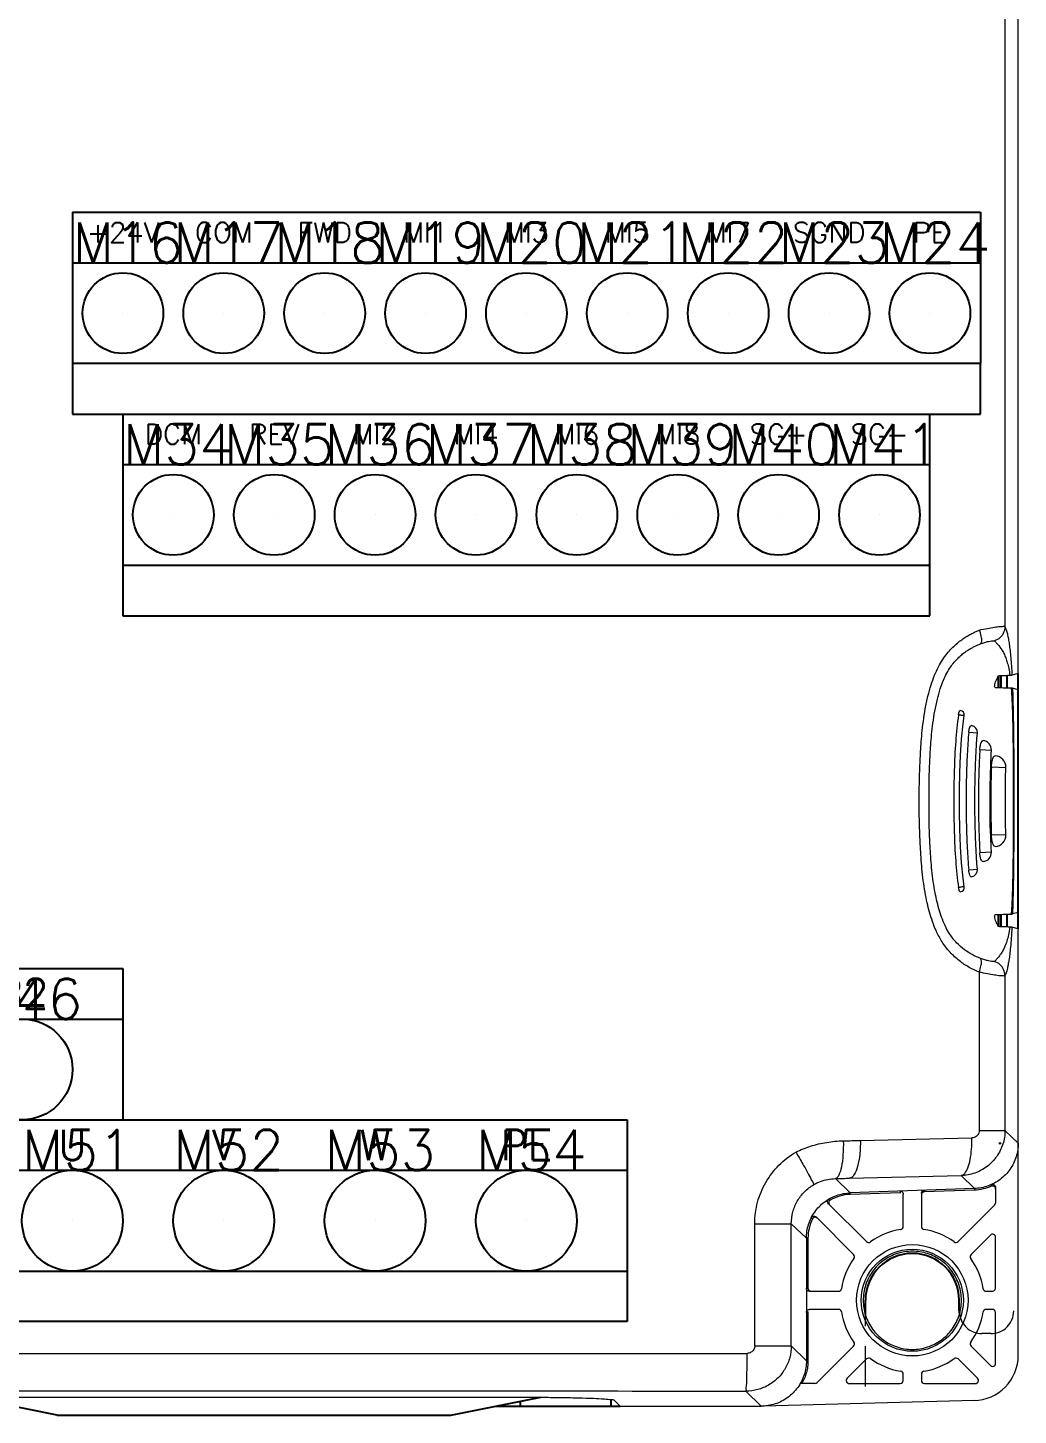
# Model space of a CAD drawing. Extents: x 0 to 142, y -50 to 188.
# Drawn here: x 50.3 to 99.4, y 0.4 to 69.2 of the extents above; entities that cross this region are included whole.
import ezdxf

# ---------------------------------------------------------------- set-up
doc = ezdxf.new("R2010")
doc.units = 0
doc.header["$LTSCALE"] = 4
doc.linetypes.add('DASHED', pattern=[0.75, 0.5, -0.25])
doc.layers.get('0').update_dxf_attribs({"linetype": 'CONTINUOUS'})
for name, color, linetype in [('3308116800_BOTTOM_PLATE_A__BL21', 7, 'CONTINUOUS'), ('3308544900_BODY_A_C_new_vi_BL17', 7, 'CONTINUOUS'), ('XXXDEL3240900700_RUBBER34_new_vi_BL150', 7, 'CONTINUOUS')]:
    doc.layers.add(name, color=color, linetype=linetype)
doc.styles.get("Standard").update_dxf_attribs({"font": 'romans.shx'})

# ---------------------------------------------------------------- blocks, each defined once
blk = doc.blocks.new('3240900700_RUBBER34_NEW_VI_BL15', base_point=(171.646, 493.221))
at = {"layer": 'XXXDEL3240900700_RUBBER34_new_vi_BL150', "color": 7, "linetype": 'Continuous'}
for p, q in [((158.656, 492.624), (152.688, 493.818)), ((184.656, 492.624), (190.604, 493.814)), ((158.656, 492.624), (184.656, 492.624))]:
    blk.add_line(p, q, dxfattribs=at)
blk = doc.blocks.new('3308544900_BODY_A_C_NEW_VI_BL17', base_point=(157.156, 557.324))
at = {"layer": '3308544900_BODY_A_C_new_vi_BL17', "color": 7, "linetype": 'Continuous'}
for p, q in [((220.856, 540.721), (220.856, 541.477)), ((220.884, 540.721), (220.884, 541.528)), ((221.036, 540.709), (221.036, 541.528)), ((221.409, 541.548), (221.409, 540.688)), ((222.156, 524.789), (222.156, 541.659)), ((220.856, 524.971), (220.856, 525.728)), ((220.884, 524.921), (220.884, 525.728)), ((221.036, 524.921), (221.036, 525.74)), ((221.409, 525.76), (221.409, 524.9)), ((220.884, 510.61), (221.036, 510.61)), ((189.264, 493.224), (189.264, 493.546)), ((195.264, 493.224), (195.264, 493.662)), ((187.656, 493.224), (195.852, 493.224))]:
    blk.add_line(p, q, dxfattribs=at)
blk = doc.blocks.new('3308116800_BOTTOM_PLATE_A__BL21', base_point=(157.156, 618.224))
at = {"layer": '3308116800_BOTTOM_PLATE_A__BL21', "color": 7, "linetype": 'Continuous'}
for p, q in [((212.056, 499.288), (212.056, 500.224)), ((218.256, 499.524), (218.256, 500.224))]:
    blk.add_line(p, q, dxfattribs=at)
for centre, radius, start, end in [((215.156, 500.224), 3.1, 0, 180), ((219.756, 499.524), 1.5, 180, 186.92179)]:
    blk.add_arc(centre, radius, start, end, dxfattribs=at)

msp = doc.modelspace()

# ---------------------------------------------------------------- linework, layer by layer
at = {"color": 7, "linetype": 'Continuous', "lineweight": 0}
for p, q in [((98.718, 97.556), (98.718, 39.463)), ((99.375, 37.13), (99.375, 96.461)), ((99.375, 37.13), (99.062, 37.052)), ((99.373, 36.328), (99.09, 36.399)), ((99.373, 36.328), (99.373, 25.28)), ((96.517, 35.303), (96.513, 35.304)), ((97.059, 34.553), (97.054, 34.554)), ((96.924, 34.227), (97.352, 34.186)), ((97.636, 33.803), (97.629, 33.804)), ((97.472, 33.361), (98.045, 33.331)), ((98.231, 33.054), (98.226, 33.054)), ((98.046, 32.498), (98.762, 32.47)), ((97.982, 30.804), (97.982, 31)), ((97.982, 30.657), (97.982, 30.804)), ((98.762, 29.138), (98.046, 29.11)), ((98.045, 28.277), (97.472, 28.246)), ((97.352, 27.422), (96.924, 27.381)), ((99.373, 25.28), (99.09, 25.209)), ((99.375, 24.478), (99.062, 24.556)), ((99.375, 13.842), (99.375, 24.478)), ((97.443, 22.325), (97.443, 14.477)), ((98.718, 22.145), (98.718, 14.477)), ((97.443, 14.477), (98.718, 14.477)), ((98.718, 14.477), (99.375, 13.842)), ((91.549, 13.978), (97.077, 14.106)), ((99.375, 3.33), (99.375, 13.845)), ((91.045, 11.38), (90.311, 12.088)), ((91.015, 12.106), (96.543, 12.234)), ((96.543, 12.234), (97.205, 11.595)), ((98.039, 11.788), (98.039, 11.709)), ((90.005, 11.078), (90.061, 11.024)), ((97.205, 11.595), (91.045, 11.38)), ((91.046, 11.38), (91.049, 11.301)), ((93.52, 11.388), (91.049, 11.301)), ((93.52, 11.466), (93.52, 11.388)), ((93.675, 9.718), (93.675, 11.316)), ((94.575, 11.358), (94.575, 9.718)), ((97.203, 11.516), (94.72, 11.429)), ((94.72, 11.508), (94.72, 11.429)), ((97.203, 11.595), (97.203, 11.516)), ((98.25, 11.65), (98.25, 10.878)), ((89.971, 10.845), (91.853, 8.963)), ((96.397, 8.963), (98.206, 10.771)), ((86.318, 9.853), (88.129, 9.853)), ((86.318, 3.799), (86.318, 9.853)), ((88.875, 9.133), (88.129, 9.853)), ((88.129, 3.799), (88.129, 9.853)), ((89.119, 10.146), (89.175, 10.087)), ((91.216, 8.326), (89.357, 10.185)), ((88.875, 9.133), (88.875, 3.053)), ((88.954, 9.131), (88.875, 9.131)), ((88.954, 9.131), (88.954, 6.654)), ((97.994, 9.287), (97.034, 8.326)), ((98.25, 6.654), (98.25, 9.18)), ((88.875, 6.654), (88.954, 6.654)), ((89.025, 6.504), (90.461, 6.504)), ((97.789, 6.504), (98.1, 6.504)), ((90.461, 5.604), (89.025, 5.604)), ((98.1, 5.604), (97.789, 5.604)), ((88.875, 5.454), (88.954, 5.454)), ((88.954, 5.454), (88.954, 3.054)), ((98.25, 2.928), (98.25, 5.454)), ((86.318, 3.799), (88.129, 3.799)), ((88.875, 3.053), (88.129, 3.799)), ((89.408, 1.973), (91.216, 3.782)), ((97.034, 3.782), (97.994, 2.821)), ((29.395, 3.421), (85.942, 3.424)), ((88.954, 3.054), (88.875, 3.054)), ((91.853, 3.145), (90.892, 2.185)), ((97.358, 2.185), (96.397, 3.145)), ((93.675, 2.079), (93.675, 2.39)), ((94.575, 2.39), (94.575, 2.079)), ((86.626, 0.804), (85.88, 1.55)), ((89.301, 1.929), (88.573, 1.929)), ((90.999, 1.929), (93.525, 1.929)), ((94.725, 1.929), (97.251, 1.929)), ((26.392, 1.249), (74.858, 1.249)), ((79.649, 0.804), (79.355, 1.098)), ((79.649, 0.804), (86.626, 0.804)), ((97.184, 1.081), (86.742, 0.807))]:
    msp.add_line(p, q, dxfattribs=at)
for p, q in [((52.5, 60), (97.5, 60)), ((52.5, 60), (52.5, 50)), ((97.5, 60), (97.5, 52.5)), ((52.5, 57.5), (97.5, 57.5)), ((97.5, 52.5), (52.5, 52.5)), ((97.5, 50), (97.5, 52.5)), ((52.5, 50), (97.5, 50)), ((55, 50), (55, 40)), ((95, 40), (95, 50)), ((55, 47.5), (95, 47.5)), ((55, 42.5), (95, 42.5)), ((55, 40), (95, 40)), ((15, 22.5), (55, 22.5)), ((55, 22.5), (55, 15)), ((15, 20), (55, 20)), ((15, 15), (55, 15)), ((55, 15), (80, 15)), ((80, 15), (80, 12.5)), ((15, 12.5), (80, 12.5)), ((80, 12.5), (80, 5)), ((17.5, 7.5), (80, 7.5)), ((80, 5), (17.5, 5))]:
    msp.add_line(p, q)
at = {"color": 7, "linetype": 'DASHED', "lineweight": 0}
for p, q in [((91.8, 1.779), (91.8, 6.054)), ((96.45, 5.529), (96.45, 6.054)), ((98.025, 4.404), (97.575, 4.404))]:
    msp.add_line(p, q, dxfattribs=at)
at = {"color": 7, "linetype": 'Continuous', "lineweight": 0}
for points in [[(96.471, 30.804), (96.471, 31.346), (96.487, 32.225), (96.521, 33.072), (96.569, 33.877), (96.645, 34.642), (96.699, 35.049)], [(97.226, 30.804), (97.226, 31.2), (97.234, 31.922), (97.257, 32.618), (97.287, 33.286), (97.328, 33.917), (97.352, 34.186)], [(97.982, 31), (97.983, 31.54), (97.993, 32.078), (98.012, 32.618), (98.036, 33.155), (98.045, 33.331)], [(98.737, 30.804), (98.737, 31.186), (98.738, 31.575), (98.746, 31.982), (98.76, 32.406), (98.762, 32.47)], [(96.699, 26.559), (96.642, 26.987), (96.568, 27.753), (96.52, 28.56), (96.486, 29.408), (96.471, 30.288), (96.471, 30.804)], [(97.352, 27.422), (97.326, 27.714), (97.286, 28.346), (97.256, 29.015), (97.233, 29.712), (97.226, 30.435), (97.226, 30.804)], [(98.045, 28.277), (98.034, 28.499), (98.01, 29.046), (97.992, 29.589), (97.982, 30.124), (97.982, 30.657)], [(98.762, 29.138), (98.759, 29.231), (98.745, 29.655), (98.738, 30.062), (98.737, 30.45), (98.737, 30.804)]]:
    msp.add_lwpolyline(points, dxfattribs=at)
for centre, radius in [((55, 55), 2), ((60, 55), 2), ((65, 55), 2), ((70, 55), 2), ((75, 55), 2), ((80, 55), 2), ((85, 55), 2), ((90, 55), 2), ((95, 55), 2), ((57.5, 45), 2), ((62.5, 45), 2), ((67.5, 45), 2), ((72.5, 45), 2), ((77.5, 45), 2), ((82.5, 45), 2), ((87.5, 45), 2), ((92.5, 45), 2), ((50, 17.5), 2.5), ((52.5, 10), 2.5), ((60, 10), 2.5), ((67.5, 10), 2.5), ((75, 10), 2.5)]:
    msp.add_circle(centre, radius)
for radius in [2.761, 2.53]:
    msp.add_circle((94.125, 6.054), radius, dxfattribs=at)
for centre, radius, start, end in [((96.477, 35.082), 0.225, 351.51448, 79.44195), ((97.016, 34.218), 0.338, 354.57177, 82.46928), ((97.596, 33.355), 0.45, 356.91891, 84.7799), ((98.2, 32.492), 0.562, 357.80354, 86.75281), ((98.2, 29.116), 0.562, 273.43602, 2.19785), ((97.596, 28.253), 0.45, 275.68576, 3.07445), ((97.016, 27.39), 0.338, 277.96645, 5.42579), ((96.477, 26.526), 0.225, 280.88528, 8.49111), ((91.125, 9.131), 2.171, 92, 119.34743), ((98.1, 10.878), 0.15, 315, 0), ((91.125, 9.131), 2.171, 153.89356, 180), ((93.525, 9.718), 0.15, 279.30072, 0), ((94.725, 9.718), 0.15, 180, 260.69928), ((91.959, 9.069), 0.15, 225, 305.69926), ((94.125, 6.054), 3.562, 99.30072, 125.69926), ((94.125, 6.054), 3.562, 54.30074, 80.69928), ((96.291, 9.069), 0.15, 234.30074, 315), ((98.1, 9.18), 0.15, 0, 135), ((91.11, 8.22), 0.15, 324.30074, 45), ((97.14, 8.22), 0.15, 135, 215.69926), ((94.125, 6.054), 3.562, 144.30074, 170.69928), ((94.125, 6.054), 3.562, 9.30072, 35.69926), ((90.461, 6.654), 0.15, 270, 350.69928), ((97.789, 6.654), 0.15, 189.30072, 270), ((98.1, 6.654), 0.15, 270, 0), ((90.461, 5.454), 0.15, 9.30072, 90), ((97.789, 5.454), 0.15, 90, 170.69928), ((98.1, 5.454), 0.15, 0, 90), ((94.125, 6.054), 3.562, 189.30072, 215.69926), ((94.125, 6.054), 3.562, 324.30074, 350.69928), ((91.11, 3.888), 0.15, 315, 35.69926), ((97.14, 3.888), 0.15, 144.30074, 225), ((91.959, 3.039), 0.15, 54.30074, 135), ((94.125, 6.054), 3.562, 234.30074, 260.69928), ((94.125, 6.054), 3.562, 279.30072, 305.69926), ((96.291, 3.039), 0.15, 45, 125.69926), ((97.125, 3.33), 2.25, 271.5, 0), ((98.1, 2.928), 0.15, 225, 0), ((90.999, 2.079), 0.15, 135, 270), ((93.525, 2.079), 0.15, 270, 0), ((93.525, 2.39), 0.15, 0, 80.69928), ((94.725, 2.39), 0.15, 99.30072, 180), ((94.725, 2.079), 0.15, 180, 270), ((97.251, 2.079), 0.15, 270, 45), ((89.301, 2.079), 0.15, 270, 315)]:
    msp.add_arc(centre, radius, start, end, dxfattribs=at)
at = {"color": 7, "linetype": 'DASHED', "lineweight": 0}
for centre, radius, start, end in [((94.125, 6.054), 2.325, 0, 180), ((97.575, 5.529), 1.125, 180, 270), ((98.025, 5.529), 1.125, 270, 0)]:
    msp.add_arc(centre, radius, start, end, dxfattribs=at)
at = {"color": 7, "linetype": 'Continuous', "lineweight": 0}
for points, start_tangent, end_tangent in [([(94.472, 30.804), (94.471, 31.179), (94.473, 31.537), (94.479, 31.896), (94.49, 32.274), (94.508, 32.689), (94.53, 33.141), (94.559, 33.631), (94.604, 34.167), (94.672, 34.758), (94.77, 35.389), (94.901, 36.01), (95.054, 36.565), (95.227, 37.045), (95.42, 37.464), (95.632, 37.824), (95.855, 38.129), (96.082, 38.383), (96.306, 38.595), (96.524, 38.771), (96.733, 38.917), (96.931, 39.038), (97.117, 39.137), (97.288, 39.217), (97.443, 39.283)], (0.000027, 1), (0.927326, 0.374255)), ([(97.443, 39.283), (97.851, 39.371), (98.201, 39.43), (98.471, 39.463), (98.647, 39.474), (98.718, 39.463)], (0.971782, 0.23588), (0.581186, -0.813771)), ([(97.443, 39.283), (97.529, 38.983), (97.552, 38.74), (97.507, 38.603)], (0.340704, -0.94017), (-0.716392, -0.697698)), ([(98.718, 39.463), (98.652, 39.159), (98.468, 38.908), (98.198, 38.752)], (-0.002885, -0.999996), (-0.951388, -0.307994)), ([(98.718, 39.463), (98.779, 39.297), (98.835, 39.094), (98.885, 38.854), (98.929, 38.58), (98.968, 38.272), (99.003, 37.922), (99.035, 37.514), (99.062, 37.052)], (0.397405, -0.917644), (0.051408, -0.998678)), ([(94.953, 30.804), (94.953, 31.18), (94.954, 31.53), (94.96, 31.88), (94.971, 32.25), (94.989, 32.659), (95.01, 33.107), (95.039, 33.586), (95.082, 34.103), (95.148, 34.671), (95.243, 35.273), (95.367, 35.856), (95.51, 36.367), (95.667, 36.795), (95.837, 37.154), (96.018, 37.451), (96.205, 37.696), (96.392, 37.898), (96.577, 38.066), (96.755, 38.203), (96.925, 38.317), (97.085, 38.41), (97.236, 38.486), (97.377, 38.55), (97.507, 38.603)], (0.000018, 1), (0.932011, 0.362429)), ([(97.507, 38.603), (97.718, 38.675), (97.903, 38.725), (98.05, 38.752), (98.15, 38.761), (98.198, 38.752)], (0.931984, 0.362499), (0.744879, -0.6672)), ([(98.198, 38.752), (98.318, 38.626), (98.44, 38.479), (98.558, 38.312), (98.662, 38.122), (98.753, 37.906), (98.833, 37.663), (98.903, 37.381), (98.961, 37.047)], (0.746679, -0.665185), (0.141433, -0.989948)), ([(98.241, 36.426), (98.213, 36.457), (98.209, 36.539), (98.23, 36.656), (98.276, 36.79), (98.341, 36.915), (98.407, 37.002), (98.457, 37.032)], (-0.999525, 0.030802), (0.999546, 0.030129)), ([(98.457, 37.032), (98.713, 37.039)], (0.999546, 0.030129), (0.999546, 0.030127)), ([(98.713, 37.039), (98.961, 37.047)], (0.999546, 0.030127), (0.999546, 0.030125)), ([(98.961, 37.047), (99.031, 37.05), (99.062, 37.052)], (0.999546, 0.030125), (0.970164, 0.242449)), ([(99.028, 36.402), (98.634, 36.414), (98.241, 36.426)], (-0.999526, 0.030799), (-0.999525, 0.030802)), ([(99.09, 36.399), (99.028, 36.402)], (-0.970164, 0.242449), (-0.999526, 0.030799)), ([(99.028, 36.402), (99.044, 36.159)], (0.072679, -0.997355), (0.058503, -0.998287)), ([(99.044, 36.159), (99.057, 35.911), (99.078, 35.403), (99.094, 34.899), (99.104, 34.411), (99.112, 33.951), (99.117, 33.529), (99.121, 33.145), (99.123, 32.799), (99.125, 32.489), (99.126, 32.213), (99.128, 31.962), (99.128, 31.729), (99.129, 31.506), (99.129, 31.283), (99.129, 31.052), (99.129, 30.804)], (0.058503, -0.998287), (-0.000001, -1)), ([(99.09, 36.399), (99.108, 35.872), (99.121, 35.344), (99.131, 34.832), (99.139, 34.344), (99.144, 33.889), (99.148, 33.473), (99.15, 33.1), (99.152, 32.766), (99.154, 32.468), (99.155, 32.198), (99.156, 31.95), (99.157, 31.718), (99.157, 31.495), (99.157, 31.273), (99.157, 31.045), (99.157, 30.804)], (0.036478, -0.999334), (0.000001, -1)), ([(96.416, 35.091), (96.274, 33.766), (96.204, 32.34), (96.184, 30.804)], (-0.147314, -0.98909), (0, -1)), ([(96.416, 35.091), (96.423, 35.129), (96.431, 35.163), (96.439, 35.192), (96.455, 35.237), (96.469, 35.267), (96.471, 35.273)], (0.147314, 0.98909), (0.316232, 0.948682)), ([(96.416, 35.091), (96.48, 35.081), (96.514, 35.076)], (0.989097, -0.147265), (0.989101, -0.14724)), ([(96.471, 35.273), (96.488, 35.293), (96.516, 35.303)], (0.316232, 0.948682), (-0.09072, 0.995876)), ([(96.514, 35.076), (96.549, 35.071), (96.615, 35.061), (96.669, 35.053), (96.697, 35.049), (96.698, 35.049)], (0.989101, -0.14724), (-0.151094, -0.988519)), ([(96.924, 34.227), (96.931, 34.287), (96.94, 34.339), (96.95, 34.383), (96.961, 34.421), (96.971, 34.452), (96.981, 34.478), (97, 34.514), (97.017, 34.536), (97.057, 34.553)], (0.094796, 0.995497), (-0.155211, 0.987881)), ([(96.924, 34.227), (96.849, 33.136), (96.805, 31.995), (96.796, 30.804)], (-0.094796, -0.995497), (0, -1)), ([(97.472, 33.361), (97.479, 33.44), (97.488, 33.51), (97.498, 33.569), (97.51, 33.619), (97.522, 33.661), (97.534, 33.696), (97.546, 33.724), (97.568, 33.764), (97.588, 33.788), (97.632, 33.803)], (0.053784, 0.998553), (-0.057647, 0.998337)), ([(97.472, 33.361), (97.434, 32.519), (97.41, 31.666), (97.408, 30.804)], (-0.053784, -0.998553), (0, -1)), ([(98.046, 32.498), (98.051, 32.586), (98.059, 32.664), (98.069, 32.732), (98.08, 32.79), (98.092, 32.84), (98.104, 32.883), (98.116, 32.918), (98.127, 32.947), (98.148, 32.99), (98.166, 33.018), (98.19, 33.042), (98.228, 33.053)], (0.03884, 0.999245), (-0.084421, 0.99643)), ([(98.046, 32.498), (98.027, 31.921), (98.02, 31.356), (98.02, 31.079)], (-0.03884, -0.999245), (0.002004, -0.999998)), ([(98.02, 31.079), (98.02, 30.804)], (0.002004, -0.999998), (0, -1)), ([(97.443, 22.325), (96.946, 22.562), (96.468, 22.879), (95.997, 23.315), (95.599, 23.836), (95.316, 24.356), (95.124, 24.833), (94.981, 25.292), (94.861, 25.769), (94.757, 26.292), (94.671, 26.859), (94.603, 27.444), (94.556, 28.016), (94.525, 28.548), (94.503, 29.026), (94.486, 29.457), (94.476, 29.851), (94.471, 30.205), (94.471, 30.521), (94.472, 30.804)], (-0.927405, 0.374058), (-0.000003, 1)), ([(97.507, 23.005), (97.097, 23.192), (96.71, 23.438), (96.322, 23.781), (95.989, 24.2), (95.746, 24.634), (95.574, 25.052), (95.442, 25.468), (95.329, 25.913), (95.231, 26.404), (95.147, 26.945), (95.082, 27.507), (95.036, 28.06), (95.006, 28.581), (94.984, 29.054), (94.967, 29.479), (94.957, 29.863), (94.953, 30.209), (94.953, 30.52), (94.953, 30.804)], (-0.932034, 0.36237), (0, 1)), ([(96.184, 30.804), (96.204, 29.268), (96.274, 27.841), (96.416, 26.517)], (0, -1), (0.147317, -0.989089)), ([(96.796, 30.804), (96.805, 29.607), (96.849, 28.465), (96.924, 27.381)], (0, -1), (0.094797, -0.995497)), ([(97.408, 30.804), (97.411, 29.922), (97.435, 29.07), (97.472, 28.246)], (0, -1), (0.053783, -0.998553)), ([(98.02, 30.804), (98.02, 30.53)], (0, -1), (-0.00201, -0.999998)), ([(98.02, 30.53), (98.02, 30.253), (98.027, 29.688), (98.046, 29.11)], (-0.00201, -0.999998), (0.038841, -0.999245)), ([(99.129, 30.804), (99.129, 30.525), (99.129, 30.222), (99.128, 29.892), (99.127, 29.529), (99.125, 29.124), (99.122, 28.667), (99.118, 28.159), (99.111, 27.611), (99.101, 27.029), (99.085, 26.419), (99.062, 25.803), (99.047, 25.502)], (0.000001, -1), (-0.056967, -0.998376)), ([(99.157, 30.804), (99.157, 30.534), (99.157, 30.236), (99.157, 29.909), (99.156, 29.55), (99.154, 29.154), (99.152, 28.713), (99.148, 28.218), (99.144, 27.676), (99.136, 27.095), (99.125, 26.48), (99.111, 25.845), (99.09, 25.209)], (0, -1), (-0.036607, -0.99933)), ([(98.226, 28.554), (98.162, 28.596), (98.108, 28.712), (98.066, 28.893), (98.046, 29.11)], (-0.998961, -0.045568), (-0.038841, 0.999245)), ([(97.629, 27.804), (97.574, 27.836), (97.529, 27.928), (97.492, 28.072), (97.472, 28.246)], (-0.997315, -0.073227), (-0.053783, 0.998553)), ([(98.226, 28.554), (98.233, 28.555)], (0.998961, 0.045568), (0.991688, 0.128668)), ([(97.636, 27.811), (97.629, 27.804)], (-0.872971, -0.487771), (0.997315, 0.073227)), ([(97.054, 27.054), (97.015, 27.073), (96.977, 27.14), (96.944, 27.25), (96.924, 27.381)], (-0.993568, -0.113241), (-0.094797, 0.995497)), ([(97.051, 27.055), (97.054, 27.054)], (0.036902, -0.999319), (0.993568, 0.113241)), ([(96.483, 26.527), (96.416, 26.517)], (-0.989095, -0.147282), (-0.989092, -0.1473)), ([(96.513, 26.304), (96.478, 26.326), (96.442, 26.405), (96.416, 26.517)], (-0.98653, -0.163583), (-0.147317, 0.989089)), ([(96.695, 26.559), (96.644, 26.551), (96.547, 26.537), (96.483, 26.527)], (0.147625, -0.989043), (-0.989095, -0.147282)), ([(96.511, 26.305), (96.513, 26.304)], (0.054142, -0.998533), (0.98653, 0.163583)), ([(99.047, 25.502), (99.027, 25.206)], (-0.056967, -0.998376), (-0.072981, -0.997333)), ([(98.457, 24.576), (98.405, 24.608), (98.339, 24.696), (98.275, 24.822), (98.229, 24.956), (98.209, 25.069), (98.213, 25.151), (98.241, 25.182)], (-0.999546, 0.030129), (0.999525, 0.030802)), ([(98.241, 25.182), (98.634, 25.194), (99.027, 25.206)], (0.999525, 0.030802), (0.999526, 0.030799)), ([(99.027, 25.206), (99.071, 25.208), (99.087, 25.215)], (0.999526, 0.030799), (0.819709, 0.57278)), ([(98.961, 24.561), (98.89, 24.168), (98.807, 23.86), (98.718, 23.612), (98.624, 23.411), (98.53, 23.253), (98.443, 23.134), (98.369, 23.042), (98.305, 22.968), (98.25, 22.907), (98.198, 22.856)], (-0.141468, -0.989943), (-0.74606, -0.665879)), ([(98.713, 24.569), (98.457, 24.576)], (-0.999546, 0.030127), (-0.999546, 0.030129)), ([(98.961, 24.561), (98.713, 24.569)], (-0.999546, 0.030125), (-0.999546, 0.030127)), ([(99.062, 24.556), (99.029, 24.007), (98.992, 23.563), (98.953, 23.208), (98.913, 22.92), (98.873, 22.688), (98.835, 22.515), (98.802, 22.387), (98.772, 22.288), (98.744, 22.209), (98.718, 22.145)], (-0.05129, -0.998684), (-0.395757, -0.918355)), ([(99.062, 24.556), (99.01, 24.559), (98.961, 24.561)], (-0.970164, 0.242449), (-0.999546, 0.030125)), ([(97.443, 22.325), (97.529, 22.625), (97.552, 22.867), (97.507, 23.005)], (0.340621, 0.940201), (-0.716404, 0.697686)), ([(98.198, 22.856), (98.15, 22.847), (98.05, 22.855), (97.903, 22.883), (97.718, 22.933), (97.507, 23.005)], (-0.74488, -0.667198), (-0.931984, 0.362499)), ([(98.718, 22.145), (98.652, 22.449), (98.468, 22.7), (98.198, 22.856)], (-0.002803, 0.999996), (-0.951372, 0.308046)), ([(98.718, 22.145), (98.647, 22.134), (98.471, 22.144), (98.201, 22.178), (97.851, 22.237), (97.443, 22.325)], (-0.580889, -0.813983), (-0.971782, 0.23588)), ([(98.718, 14.477), (98.612, 13.798), (98.306, 13.183), (97.827, 12.689), (97.221, 12.362), (96.543, 12.234)], (-0.00097, -1), (-0.999426, -0.033872)), ([(97.443, 14.477), (97.426, 14.364), (97.374, 14.261), (97.294, 14.18), (97.192, 14.126), (97.077, 14.106)], (0.00005, -1), (-0.999731, -0.023182)), ([(88.355, 13.403), (89.086, 13.695), (89.881, 13.885), (90.705, 13.961)], (0.898328, 0.439326), (0.999765, 0.021695)), ([(90.705, 13.961), (90.689, 13.262), (90.609, 12.664), (90.477, 12.253), (90.311, 12.088)], (0.024537, -0.999699), (-0.985186, -0.171492)), ([(90.705, 13.961), (91.129, 13.97), (91.549, 13.978)], (0.999763, 0.02175), (0.999814, 0.019274)), ([(91.549, 13.978), (91.52, 13.28), (91.41, 12.682), (91.233, 12.271), (91.015, 12.106)], (0.020765, -0.999784), (-0.9905, -0.137512)), ([(96.543, 12.234), (96.72, 12.345), (96.874, 12.619), (96.991, 13.031), (97.061, 13.543), (97.077, 14.106)], (0.9905, 0.137512), (-0.020766, 0.999784)), ([(99.375, 13.842), (99.27, 13.162), (98.964, 12.546), (98.486, 12.051), (97.881, 11.724), (97.205, 11.595)], (0, -1), (-0.999391, -0.034899)), ([(86.318, 9.853), (86.457, 10.915), (86.865, 11.902), (87.514, 12.752), (88.355, 13.403)], (-0.000298, 1), (0.862889, 0.505394)), ([(88.355, 13.403), (88.699, 12.808), (88.985, 12.297), (89.174, 11.94), (89.238, 11.789)], (0.505638, -0.862745), (-0.051796, -0.998658)), ([(88.129, 9.853), (88.205, 10.432), (88.426, 10.97), (88.78, 11.434), (89.238, 11.789)], (-0.001068, 0.999999), (0.86329, 0.504708)), ([(89.238, 11.789), (89.571, 11.948), (89.934, 12.049), (90.311, 12.088)], (0.863415, 0.504494), (0.99984, 0.017864)), ([(90.311, 12.088), (90.665, 12.097), (91.015, 12.106)], (0.999659, 0.026098), (0.999733, 0.023127)), ([(98.039, 11.709), (97.634, 11.573)], (-0.91367, -0.406457), (-0.974073, -0.226236)), ([(98.039, 11.788), (98.112, 11.8), (98.182, 11.776), (98.232, 11.722), (98.25, 11.65)], (0.91367, 0.406457), (0, -1)), ([(98.076, 11.72), (98.039, 11.709)], (-0.986857, -0.161594), (-0.91367, -0.406457)), ([(98.25, 11.572), (98.232, 11.643), (98.182, 11.698), (98.112, 11.721), (98.076, 11.72)], (0, 1), (-0.986857, -0.161594)), ([(88.875, 9.131), (88.98, 9.812), (89.286, 10.429), (89.764, 10.924), (90.37, 11.251), (91.046, 11.38)], (0, 1), (0.999391, 0.034899)), ([(89.971, 10.845), (89.929, 10.925), (89.941, 11.014), (89.975, 11.06)], (-0.707107, 0.707107), (0.729513, 0.683967)), ([(90.061, 11.024), (90.011, 10.978), (89.986, 10.915), (89.992, 10.847), (90.006, 10.816)], (-0.871664, -0.490104), (0.515265, -0.857031)), ([(93.52, 11.466), (93.597, 11.448), (93.654, 11.393), (93.675, 11.316)], (0.999391, 0.034899), (0, -1)), ([(93.561, 11.383), (93.52, 11.388)], (-0.97078, 0.239973), (-0.999391, -0.034899)), ([(94.575, 11.358), (94.594, 11.432), (94.647, 11.486), (94.72, 11.508)], (0, 1), (0.999391, 0.034899)), ([(94.72, 11.429), (94.647, 11.408), (94.594, 11.353), (94.58, 11.319)], (-0.999391, -0.034899), (-0.261253, -0.96527)), ([(97.634, 11.573), (97.203, 11.516)], (-0.974073, -0.226236), (-0.999391, -0.034899)), ([(89.117, 10.147), (89.183, 10.213), (89.274, 10.228), (89.357, 10.185)], (0.451477, 0.892283), (0.707107, -0.707107)), ([(89.196, 10.118), (89.175, 10.087)], (-0.647616, -0.761967), (-0.44004, -0.897978)), ([(89.416, 10.127), (89.355, 10.164), (89.285, 10.169), (89.221, 10.142), (89.196, 10.118)], (-0.707107, 0.707107), (-0.647616, -0.761967)), ([(94.125, 8.488), (93.373, 8.368), (92.695, 8.022), (92.157, 7.484), (91.812, 6.806), (91.693, 6.054), (91.812, 5.302), (92.157, 4.624), (92.695, 4.086), (93.373, 3.74), (94.125, 3.62)], (-1, -0.000686), (1, -0.000686)), ([(94.125, 3.62), (94.878, 3.739), (95.557, 4.084), (96.095, 4.623), (96.441, 5.302), (96.561, 6.054), (96.441, 6.806), (96.095, 7.485), (95.557, 8.024), (94.878, 8.369), (94.125, 8.488)], (1, -0.000686), (-1, -0.000686)), ([(89.025, 6.504), (88.95, 6.524), (88.895, 6.579), (88.875, 6.654)], (-1, 0), (0, 1)), ([(88.954, 6.654), (88.974, 6.579), (89.029, 6.524), (89.064, 6.51)], (0, -1), (0.963585, -0.267401)), ([(88.875, 5.454), (88.895, 5.529), (88.95, 5.584), (89.025, 5.604)], (0, 1), (1, 0)), ([(88.959, 5.494), (88.954, 5.454)], (-0.267543, -0.963546), (0, -1)), ([(88.129, 3.799), (88.052, 3.217), (87.827, 2.675), (87.47, 2.209), (87.004, 1.852), (86.462, 1.627), (85.88, 1.55)], (-0.001009, -0.999999), (-1, -0.000812)), ([(86.318, 3.799), (86.305, 3.702), (86.267, 3.611), (86.207, 3.534), (86.129, 3.474), (86.039, 3.437), (85.942, 3.424)], (-0.000082, -1), (-0.999999, 0.001169)), ([(85.88, 1.55), (85.899, 1.658), (85.916, 1.931), (85.929, 2.343), (85.938, 2.857), (85.942, 3.424)], (0.685357, 0.728207), (0.001145, 0.999999)), ([(88.875, 3.053), (88.765, 2.357), (88.446, 1.731), (87.948, 1.233), (87.322, 0.914), (86.626, 0.804)], (0, -1), (-1, 0)), ([(88.934, 2.757), (88.876, 2.47), (88.652, 1.929)], (-0.132166, -0.991228), (-0.500229, -0.865893)), ([(88.954, 3.054), (88.934, 2.757)], (0, -1), (-0.132166, -0.991228)), ([(29.462, 1.547), (40.745, 1.559), (52.029, 1.565), (63.313, 1.565), (74.597, 1.561), (85.88, 1.55)], (0.999999, 0.001249), (0.999999, -0.001146)), ([(74.858, 1.249), (75.837, 1.245), (76.769, 1.234), (77.61, 1.216), (78.319, 1.193), (78.862, 1.164), (79.213, 1.132), (79.355, 1.098)], (1, 0), (0.707107, -0.707107))]:
    msp.add_spline(points, degree=3, dxfattribs=dict(at, start_tangent=start_tangent, end_tangent=end_tangent))

# ---------------------------------------------------------------- block references
at = {"color": 7, "lineweight": 0, "xscale": 0.75, "yscale": 0.75, "zscale": 0.75}
for name, p in [('3308116800_BOTTOM_PLATE_A__BL21', (50.625, 94.554)), ('3308544900_BODY_A_C_NEW_VI_BL17', (50.625, 48.879)), ('3240900700_RUBBER34_NEW_VI_BL15', (61.492, 0.802))]:
    msp.add_blockref(name, p, dxfattribs=at)

# ---------------------------------------------------------------- texts
at = {"attachment_point": 5}
for s, heights, insert, char_height in [('+24V', [2.5], (55, 59), 1), ('COM', [2.5], (60, 59), 1), ('FWD', [2.5], (65, 59), 1), ('MI1', [2.5], (70, 59), 1), ('MI3', [2.5], (75, 59), 1), ('MI5', [2.5], (80, 59), 1), ('MI7', [2.5], (85, 59), 1), ('SGND', [2.5], (90, 59), 1), ('PE', [2.5], (95, 59), 1), ('DCM', [2.5], (57.5, 49), 1), ('REV', [2.5], (62.5, 49), 1), ('MI2', [2.5], (67.5, 49), 1), ('MI4', [2.5], (72.5, 49), 1), ('MI6', [2.5], (77.5, 49), 1), ('MI8', [2.5], (82.5, 49), 1), ('SG+', [2.5], (87.5, 49), 1), ('SG-', [2.5], (92.5, 49), 1), ('B2', [0], (50, 21.25), 1.5), ('U', [0], (52.5, 13.75), 1.5), ('V', [0], (60, 13.75), 1.5), ('W', [0], (67.5, 13.75), 1.5), ('PE', [0], (75, 13.75), 1.5)]:
    msp.add_mtext_dynamic_manual_height_columns(s, width=5, gutter_width=1, heights=heights, dxfattribs=dict(at, insert=insert, char_height=char_height))
at = {"color": 4, "flags": 8}
for tag, p in [('M16', (52.5, 57.5)), ('M17', (57.5, 57.5)), ('M18', (62.5, 57.5)), ('M19', (67.5, 57.5)), ('M20', (72.5, 57.5)), ('M21', (77.5, 57.5)), ('M22', (82.5, 57.5)), ('M23', (87.5, 57.5)), ('M24', (92.5, 57.5)), ('M34', (55, 47.5)), ('M35', (60, 47.5)), ('M36', (65, 47.5)), ('M37', (70, 47.5)), ('M38', (75, 47.5)), ('M39', (80, 47.5)), ('M40', (85, 47.5)), ('M41', (90, 47.5)), ('M46', (47.5, 20)), ('M51', (50, 12.5)), ('M52', (57.5, 12.5)), ('M53', (65, 12.5)), ('M54', (72.5, 12.5))]:
    msp.add_attdef(tag, p, '', height=2, dxfattribs=at)
at = {"flags": 9}
for tag, p in [('F16', (55, 55)), ('F17', (60, 55)), ('F18', (65, 55)), ('F19', (70, 55)), ('F20', (75, 55)), ('F21', (80, 55)), ('F22', (85, 55)), ('F23', (90, 55)), ('F24', (95, 55)), ('F34', (57.5, 45)), ('F35', (62.5, 45)), ('F36', (67.5, 45)), ('F37', (72.5, 45)), ('F38', (77.5, 45)), ('F39', (82.5, 45)), ('F40', (87.5, 45)), ('F41', (92.5, 45)), ('F51', (52.5, 10)), ('F52', (60, 10)), ('F53', (67.5, 10)), ('F54', (75, 10))]:
    msp.add_attdef(tag, p, '', height=0.00001, dxfattribs=at)

doc.saveas('drawing.dxf')
